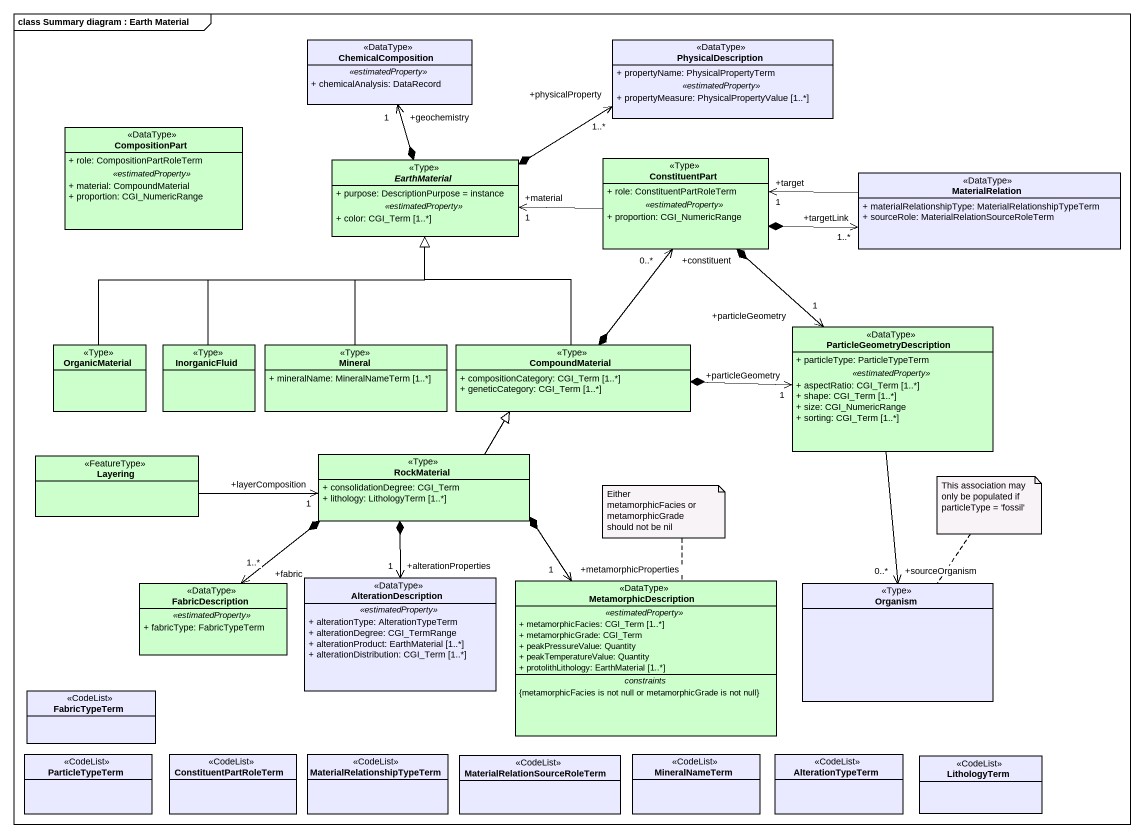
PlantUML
@startuml
mainframe class Summary diagram : Earth Material
hide circle
hide empty members
skinparam classAttributeIconSize 0
class ChemicalComposition <<DataType>> #E9E9FF {
  .. <<estimatedProperty>> ..
  + chemicalAnalysis: DataRecord
}
class PhysicalDescription <<DataType>> #E9E9FF {
  + propertyName: PhysicalPropertyTerm
  .. <<estimatedProperty>> ..
  + propertyMeasure: PhysicalPropertyValue [1..*]
}
class CompositionPart <<DataType>> #CCFFCC {
  + role: CompositionPartRoleTerm
  .. <<estimatedProperty>> ..
  + material: CompoundMaterial
  + proportion: CGI_NumericRange
}
abstract class EarthMaterial <<Type>> #CCFFCC {
  + purpose: DescriptionPurpose = instance
  .. <<estimatedProperty>> ..
  + color: CGI_Term [1..*]
}
class ConstituentPart <<Type>> #CCFFCC {
  + role: ConstituentPartRoleTerm
  .. <<estimatedProperty>> ..
  + proportion: CGI_NumericRange
}
class MaterialRelation <<DataType>> #E9E9FF {
  + materialRelationshipType: MaterialRelationshipTypeTerm
  + sourceRole: MaterialRelationSourceRoleTerm
}
class ParticleGeometryDescription <<DataType>> #CCFFCC {
  + particleType: ParticleTypeTerm
  .. <<estimatedProperty>> ..
  + aspectRatio: CGI_Term [1..*]
  + shape: CGI_Term [1..*]
  + size: CGI_NumericRange
  + sorting: CGI_Term [1..*]
}
class OrganicMaterial <<Type>> #CCFFCC
class InorganicFluid <<Type>> #CCFFCC
class Mineral <<Type>> #CCFFCC {
  + mineralName: MineralNameTerm [1..*]
}
class CompoundMaterial <<Type>> #CCFFCC {
  + compositionCategory: CGI_Term [1..*]
  + geneticCategory: CGI_Term [1..*]
}
class Layering <<FeatureType>> #CCFFCC
class RockMaterial <<Type>> #CCFFCC {
  + consolidationDegree: CGI_Term
  + lithology: LithologyTerm [1..*]
}
class FabricDescription <<DataType>> #CCFFCC {
  .. <<estimatedProperty>> ..
  + fabricType: FabricTypeTerm
}
class AlterationDescription <<DataType>> #E9E9FF {
  .. <<estimatedProperty>> ..
  + alterationType: AlterationTypeTerm
  + alterationDegree: CGI_TermRange
  + alterationProduct: EarthMaterial [1..*]
  + alterationDistribution: CGI_Term [1..*]
}
class MetamorphicDescription <<DataType>> #CCFFCC {
  .. <<estimatedProperty>> ..
  + metamorphicFacies: CGI_Term [1..*]
  + metamorphicGrade: CGI_Term
  + peakPressureValue: Quantity
  + peakTemperatureValue: Quantity
  + protolithLithology: EarthMaterial [1..*]
  -- constraints --
  {metamorphicFacies is not null or metamorphicGrade is not null}
}
class Organism <<Type>> #E9E9FF
class FabricTypeTerm <<CodeList>> #E9E9FF
class ParticleTypeTerm <<CodeList>> #E9E9FF
class ConstituentPartRoleTerm <<CodeList>> #E9E9FF
class MaterialRelationshipTypeTerm <<CodeList>> #E9E9FF
class "MaterialRelationSourceRoleTerm" as MaterialRelationSourceRoleTe <<CodeList>> #E9E9FF
class MineralNameTerm <<CodeList>> #E9E9FF
class AlterationTypeTerm <<CodeList>> #E9E9FF
class LithologyTerm <<CodeList>> #E9E9FF
EarthMaterial *-up-> "+geochemistry\n1" ChemicalComposition
EarthMaterial *-right-> "+physicalProperty\n1..*" PhysicalDescription
ConstituentPart -left-> "+material\n1" EarthMaterial
ConstituentPart *-right-> "+targetLink\n1..*" MaterialRelation
ConstituentPart *--> "+particleGeometry\n1" ParticleGeometryDescription
MaterialRelation -left-> "+target\n1" ConstituentPart
ParticleGeometryDescription --> "+sourceOrganism\n0..*" Organism
OrganicMaterial -right-|> EarthMaterial
InorganicFluid -up-|> EarthMaterial
Mineral -up-|> EarthMaterial
CompoundMaterial -up-|> EarthMaterial
CompoundMaterial *-up-> "+constituent\n0..*" ConstituentPart
CompoundMaterial *-right-> "+particleGeometry\n1" ParticleGeometryDescription
Layering -right-> "+layerComposition\n1" RockMaterial
RockMaterial -up-|> CompoundMaterial
RockMaterial *--> "+fabric\n1..*" FabricDescription
RockMaterial *--> "+alterationProperties\n1" AlterationDescription
RockMaterial *--> "+metamorphicProperties\n1" MetamorphicDescription
note top of MetamorphicDescription : Either metamorphicFacies or metamorphicGrade should not be nil
note top of Organism : This association may only be populated if particleType = 'fossil'
@enduml
